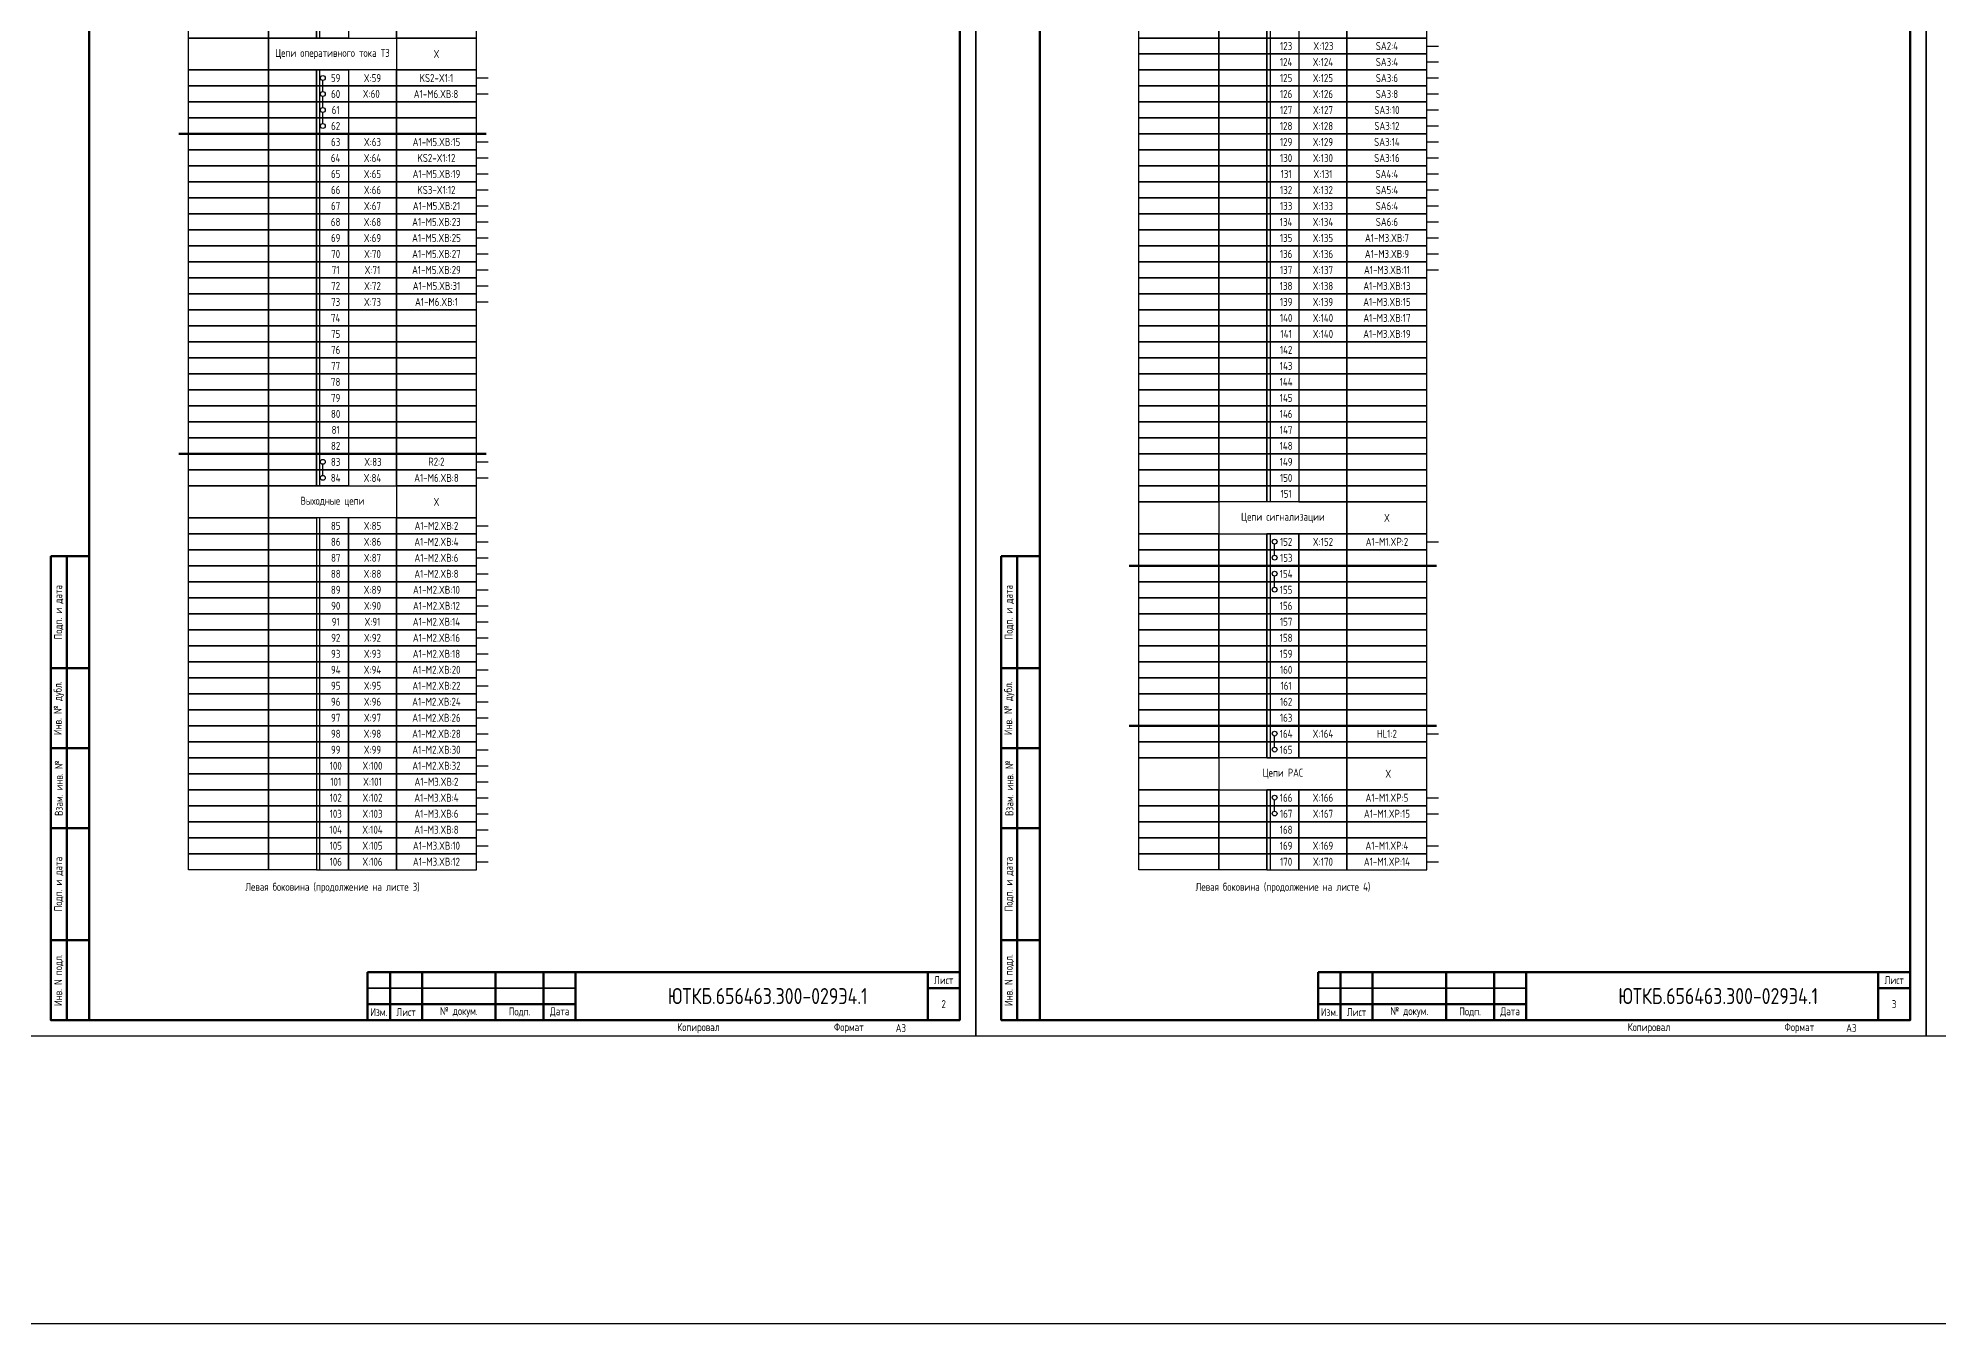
# Model space of a CAD drawing. Header units: millimetres. Extents: x -1117 to 3702, y -90 to 586.
# Drawn here: x 2401 to 2995, y -90 to 312 of the extents above; entities that cross this region are included whole.
import ezdxf

# ---------------------------------------------------------------- set-up
doc = ezdxf.new("R2010")
doc.units = ezdxf.units.MM
doc.styles.add('Gost_type_A', font='GOST_A.TTF')

# ---------------------------------------------------------------- blocks, each defined once
blk = doc.blocks.new('Штамп левый нижний')
at = {"lineweight": 50}
for points in [[(-12, 145), (-7, 145), (-7, 110), (-12, 110)], [(-7, 145), (0, 145), (0, 110), (-7, 110)], [(-12, 110), (-7, 110), (-7, 85), (-12, 85)], [(-7, 110), (0, 110), (0, 85), (-7, 85)], [(-12, 85), (-7, 85), (-7, 60), (-12, 60)], [(-7, 85), (0, 85), (0, 60), (-7, 60)], [(-12, 60), (-7, 60), (-7, 25), (-12, 25)], [(-7, 60), (0, 60), (0, 25), (-7, 25)], [(-12, 25), (-7, 25), (-7, 0), (-12, 0)], [(-7, 25), (0, 25), (0, 0), (-7, 0)]]:
    blk.add_lwpolyline(points, close=True, dxfattribs=at)
at = {"char_height": 2.5, "attachment_point": 5, "rotation": 90, "style": 'Gost_type_A'}
for s, insert, width in [('Подп. и дата', (-9.5, 127.5), 35), ('Инв. № дубл.', (-9.5, 97.5), 25), ('Взам. инв. №', (-9.5, 72.5), 25), ('Подп. и дата', (-9.5, 42.5), 35), ('Инв. N подл.', (-9.5, 12.5), 25)]:
    blk.add_mtext(s, dxfattribs=dict(at, insert=insert, width=width))
blk = doc.blocks.new('Штамп малый нижний')
at = {"lineweight": 50}
for points in [[(-185, 15), (-178, 15), (-178, 5), (-185, 5)], [(-178, 15), (-168, 15), (-168, 5), (-178, 5)], [(-168, 15), (-145, 15), (-145, 5), (-168, 5)], [(-145, 15), (-130, 15), (-130, 5), (-145, 5)], [(-130, 15), (-120, 15), (-120, 5), (-130, 5)], [(-120, 15), (-10, 15), (-10, 0), (-120, 0)], [(-10, 15), (0, 15), (0, 10), (-10, 10)], [(-10, 10), (0, 10), (0, 0), (-10, 0)], [(-185, 5), (-178, 5), (-178, 0), (-185, 0)], [(-178, 5), (-168, 5), (-168, 0), (-178, 0)], [(-168, 5), (-145, 5), (-145, 0), (-168, 0)], [(-145, 5), (-130, 5), (-130, 0), (-145, 0)], [(-130, 5), (-120, 5), (-120, 0), (-130, 0)]]:
    blk.add_lwpolyline(points, close=True, dxfattribs=at)
for points in [[(-185, 15), (-178, 15), (-178, 10), (-185, 10)], [(-178, 15), (-168, 15), (-168, 10), (-178, 10)], [(-168, 15), (-145, 15), (-145, 10), (-168, 10)], [(-145, 15), (-130, 15), (-130, 10), (-145, 10)], [(-130, 15), (-120, 15), (-120, 10), (-130, 10)], [(-185, 10), (-178, 10), (-178, 5), (-185, 5)], [(-178, 10), (-168, 10), (-168, 5), (-178, 5)], [(-168, 10), (-145, 10), (-145, 5), (-168, 5)], [(-145, 10), (-130, 10), (-130, 5), (-145, 5)], [(-130, 10), (-120, 10), (-120, 5), (-130, 5)]]:
    blk.add_lwpolyline(points, close=True)
at = {"char_height": 2.5, "style": 'Gost_type_A'}
for s, insert, width, attachment_point in [('Лист', (-5, 12.5), 10, 5), ('Изм.', (-181.5, 2.5), 7, 5), ('Лист', (-173, 2.5), 10, 5), ('№ докум.', (-156.5, 2.5), 23, 5), ('Подп.', (-137.5, 2.5), 15, 5), ('Дата', (-125, 2.5), 10, 5), ('Копировал', (-75, -2.53), 13.1202, 6), ('Формат', (-30, -2.53), 13.1202, 6)]:
    blk.add_mtext(s, dxfattribs=dict(at, insert=insert, width=width, attachment_point=attachment_point))

msp = doc.modelspace()

# ---------------------------------------------------------------- linework, layer by layer
for p, q in [((2786, 392), (2786, 167)), ((2835, 309.5), (2838.62, 309.5)), ((2835, 304.5), (2838.62, 304.5)), ((2835, 304.5), (2838.62, 304.5)), ((2538, 299.5), (2541.62, 299.5)), ((2835, 299.5), (2838.62, 299.5)), ((2538, 294.5), (2541.62, 294.5)), ((2835, 294.5), (2838.62, 294.5)), ((2835, 289.5), (2838.62, 289.5)), ((2489, 282), (2489, 172)), ((2538, 279.5), (2541.62, 279.5)), ((2835, 284.5), (2838.62, 284.5)), ((2835, 279.5), (2838.62, 279.5)), ((2538, 274.5), (2541.62, 274.5)), ((2835, 274.5), (2838.62, 274.5)), ((2538, 269.5), (2541.62, 269.5)), ((2835, 269.5), (2838.62, 269.5)), ((2538, 264.5), (2541.62, 264.5)), ((2835, 264.5), (2838.62, 264.5)), ((2538, 259.5), (2541.62, 259.5)), ((2835, 259.5), (2838.62, 259.5)), ((2538, 254.5), (2541.62, 254.5)), ((2538, 249.5), (2541.62, 249.5)), ((2835, 254.5), (2838.62, 254.5)), ((2835, 249.5), (2838.62, 249.5)), ((2538, 244.5), (2541.62, 244.5)), ((2835, 244.5), (2838.62, 244.5)), ((2538, 239.5), (2541.62, 239.5)), ((2835, 239.5), (2838.62, 239.5)), ((2538, 234.5), (2541.62, 234.5)), ((2538, 229.5), (2541.62, 229.5)), ((2538, 179.5), (2541.62, 179.5)), ((2538, 174.5), (2541.62, 174.5)), ((2489, 162), (2489, 52)), ((2538, 159.5), (2541.62, 159.5)), ((2538, 154.5), (2541.62, 154.5)), ((2786, 157), (2786, 140.1)), ((2835, 154.5), (2838.62, 154.5)), ((2538, 149.5), (2541.62, 149.5)), ((2538, 144.5), (2541.62, 144.5)), ((2538, 139.5), (2541.62, 139.5)), ((2538, 134.5), (2541.62, 134.5)), ((2538, 129.5), (2541.62, 129.5)), ((2538, 124.5), (2541.62, 124.5)), ((2538, 119.5), (2541.62, 119.5)), ((2538, 114.5), (2541.62, 114.5)), ((2538, 109.5), (2541.62, 109.5)), ((2538, 104.5), (2541.62, 104.5)), ((2538, 99.5), (2541.62, 99.5)), ((2538, 94.5), (2541.62, 94.5)), ((2538, 89.5), (2541.62, 89.5)), ((2835, 94.5), (2838.62, 94.5)), ((2538, 84.5), (2541.62, 84.5)), ((2538, 79.5), (2541.62, 79.5)), ((2538, 74.5), (2541.62, 74.5)), ((2835, 74.5), (2838.62, 74.5)), ((2538, 69.5), (2541.62, 69.5)), ((2835, 69.5), (2838.62, 69.5)), ((2538, 64.5), (2541.62, 64.5)), ((2538, 59.5), (2541.62, 59.5)), ((2835, 59.5), (2838.62, 59.5)), ((2538, 54.5), (2541.62, 54.5)), ((2835, 54.5), (2838.62, 54.5))]:
    msp.add_line(p, q)
at = {"color": 7, "lineweight": -2}
for p, q in [((2490, 295.25), (2490, 298.75)), ((2490, 290.25), (2490, 293.75)), ((2490, 285.25), (2490, 288.75)), ((2490, 175.25), (2490, 178.75))]:
    msp.add_line(p, q, dxfattribs=at)
at = {"lineweight": 50}
for p, q in [((2445, 282), (2541, 282)), ((2445, 182), (2541, 182)), ((2742, 147), (2838, 147)), ((2742, 97), (2838, 97))]:
    msp.add_line(p, q, dxfattribs=at)
at = {"lineweight": -2}
for p, q in [((2787.4, 150.25), (2787.4, 153.75)), ((2787.4, 140.25), (2787.4, 143.75)), ((2787.4, 90.25), (2787.4, 93.75)), ((2787.4, 70.25), (2787.4, 73.75))]:
    msp.add_line(p, q, dxfattribs=at)
for points in [[(-1117.42, 586), (3701.92, 586), (3701.92, -90), (-1117.42, -90)], [(2694, 420), (2694, 0), (2397, 0), (2397, 420)], [(2991, 420), (2991, 0), (2694, 0), (2694, 420)], [(3288, 420), (3288, 0), (2991, 0), (2991, 420)], [(2448, 317), (2473, 317), (2473, 312), (2448, 312)], [(2473, 317), (2488, 317), (2488, 312), (2473, 312)], [(2488, 317), (2498, 317), (2498, 312), (2488, 312)], [(2513, 317), (2498, 317), (2498, 312), (2513, 312)], [(2538, 317), (2513, 317), (2513, 312), (2538, 312)], [(2745, 317), (2770, 317), (2770, 312), (2745, 312)], [(2770, 317), (2785, 317), (2785, 312), (2770, 312)], [(2785, 317), (2795, 317), (2795, 312), (2785, 312)], [(2810, 317), (2795, 317), (2795, 312), (2810, 312)], [(2835, 317), (2810, 317), (2810, 312), (2835, 312)], [(2448, 312), (2473, 312), (2473, 302), (2448, 302)], [(2473, 312), (2513, 312), (2513, 302), (2473, 302)], [(2538, 312), (2513, 312), (2513, 302), (2538, 302)], [(2745, 312), (2770, 312), (2770, 307), (2745, 307)], [(2770, 312), (2785, 312), (2785, 307), (2770, 307)], [(2785, 312), (2795, 312), (2795, 307), (2785, 307)], [(2810, 312), (2795, 312), (2795, 307), (2810, 307)], [(2835, 312), (2810, 312), (2810, 307), (2835, 307)], [(2745, 307), (2770, 307), (2770, 302), (2745, 302)], [(2770, 307), (2785, 307), (2785, 302), (2770, 302)], [(2785, 307), (2795, 307), (2795, 302), (2785, 302)], [(2810, 307), (2795, 307), (2795, 302), (2810, 302)], [(2835, 307), (2810, 307), (2810, 302), (2835, 302)], [(2448, 302), (2473, 302), (2473, 297), (2448, 297)], [(2473, 302), (2488, 302), (2488, 297), (2473, 297)], [(2488, 302), (2498, 302), (2498, 297), (2488, 297)], [(2513, 302), (2498, 302), (2498, 297), (2513, 297)], [(2538, 302), (2513, 302), (2513, 297), (2538, 297)], [(2745, 302), (2770, 302), (2770, 297), (2745, 297)], [(2770, 302), (2785, 302), (2785, 297), (2770, 297)], [(2785, 302), (2795, 302), (2795, 297), (2785, 297)], [(2810, 302), (2795, 302), (2795, 297), (2810, 297)], [(2835, 302), (2810, 302), (2810, 297), (2835, 297)], [(2448, 297), (2473, 297), (2473, 292), (2448, 292)], [(2448, 292), (2473, 292), (2473, 287), (2448, 287)], [(2473, 297), (2488, 297), (2488, 292), (2473, 292)], [(2473, 292), (2488, 292), (2488, 287), (2473, 287)], [(2488, 297), (2498, 297), (2498, 292), (2488, 292)], [(2488, 292), (2498, 292), (2498, 287), (2488, 287)], [(2513, 297), (2498, 297), (2498, 292), (2513, 292)], [(2513, 292), (2498, 292), (2498, 287), (2513, 287)], [(2538, 297), (2513, 297), (2513, 292), (2538, 292)], [(2538, 292), (2513, 292), (2513, 287), (2538, 287)], [(2745, 297), (2770, 297), (2770, 292), (2745, 292)], [(2745, 292), (2770, 292), (2770, 287), (2745, 287)], [(2770, 297), (2785, 297), (2785, 292), (2770, 292)], [(2770, 292), (2785, 292), (2785, 287), (2770, 287)], [(2785, 297), (2795, 297), (2795, 292), (2785, 292)], [(2785, 292), (2795, 292), (2795, 287), (2785, 287)], [(2810, 297), (2795, 297), (2795, 292), (2810, 292)], [(2810, 292), (2795, 292), (2795, 287), (2810, 287)], [(2835, 297), (2810, 297), (2810, 292), (2835, 292)], [(2835, 292), (2810, 292), (2810, 287), (2835, 287)], [(2448, 287), (2473, 287), (2473, 282), (2448, 282)], [(2473, 287), (2488, 287), (2488, 282), (2473, 282)], [(2488, 287), (2498, 287), (2498, 282), (2488, 282)], [(2513, 287), (2498, 287), (2498, 282), (2513, 282)], [(2538, 287), (2513, 287), (2513, 282), (2538, 282)], [(2745, 287), (2770, 287), (2770, 282), (2745, 282)], [(2770, 287), (2785, 287), (2785, 282), (2770, 282)], [(2785, 287), (2795, 287), (2795, 282), (2785, 282)], [(2810, 287), (2795, 287), (2795, 282), (2810, 282)], [(2835, 287), (2810, 287), (2810, 282), (2835, 282)], [(2448, 282), (2473, 282), (2473, 277), (2448, 277)], [(2448, 282), (2473, 282), (2473, 277), (2448, 277)], [(2473, 282), (2488, 282), (2488, 277), (2473, 277)], [(2498, 282), (2488, 282), (2488, 277), (2498, 277)], [(2488, 282), (2498, 282), (2498, 277), (2488, 277)], [(2513, 282), (2498, 282), (2498, 277), (2513, 277)], [(2513, 282), (2498, 282), (2498, 277), (2513, 277)], [(2538, 282), (2513, 282), (2513, 277), (2538, 277)], [(2538, 282), (2513, 282), (2513, 277), (2538, 277)], [(2745, 282), (2770, 282), (2770, 277), (2745, 277)], [(2770, 282), (2785, 282), (2785, 277), (2770, 277)], [(2785, 282), (2795, 282), (2795, 277), (2785, 277)], [(2810, 282), (2795, 282), (2795, 277), (2810, 277)], [(2835, 282), (2810, 282), (2810, 277), (2835, 277)], [(2448, 277), (2473, 277), (2473, 272), (2448, 272)], [(2473, 277), (2488, 277), (2488, 272), (2473, 272)], [(2488, 277), (2498, 277), (2498, 272), (2488, 272)], [(2513, 277), (2498, 277), (2498, 272), (2513, 272)], [(2538, 277), (2513, 277), (2513, 272), (2538, 272)], [(2745, 277), (2770, 277), (2770, 272), (2745, 272)], [(2770, 277), (2785, 277), (2785, 272), (2770, 272)], [(2785, 277), (2795, 277), (2795, 272), (2785, 272)], [(2810, 277), (2795, 277), (2795, 272), (2810, 272)], [(2835, 277), (2810, 277), (2810, 272), (2835, 272)], [(2448, 272), (2473, 272), (2473, 267), (2448, 267)], [(2473, 272), (2488, 272), (2488, 267), (2473, 267)], [(2488, 272), (2498, 272), (2498, 267), (2488, 267)], [(2513, 272), (2498, 272), (2498, 267), (2513, 267)], [(2538, 272), (2513, 272), (2513, 267), (2538, 267)], [(2745, 272), (2770, 272), (2770, 267), (2745, 267)], [(2770, 272), (2785, 272), (2785, 267), (2770, 267)], [(2785, 272), (2795, 272), (2795, 267), (2785, 267)], [(2810, 272), (2795, 272), (2795, 267), (2810, 267)], [(2835, 272), (2810, 272), (2810, 267), (2835, 267)], [(2448, 267), (2473, 267), (2473, 262), (2448, 262)], [(2448, 262), (2473, 262), (2473, 257), (2448, 257)], [(2473, 267), (2488, 267), (2488, 262), (2473, 262)], [(2473, 262), (2488, 262), (2488, 257), (2473, 257)], [(2488, 267), (2498, 267), (2498, 262), (2488, 262)], [(2488, 262), (2498, 262), (2498, 257), (2488, 257)], [(2513, 267), (2498, 267), (2498, 262), (2513, 262)], [(2513, 262), (2498, 262), (2498, 257), (2513, 257)], [(2538, 267), (2513, 267), (2513, 262), (2538, 262)], [(2538, 262), (2513, 262), (2513, 257), (2538, 257)], [(2745, 267), (2770, 267), (2770, 262), (2745, 262)], [(2745, 262), (2770, 262), (2770, 257), (2745, 257)], [(2770, 267), (2785, 267), (2785, 262), (2770, 262)], [(2770, 262), (2785, 262), (2785, 257), (2770, 257)], [(2785, 267), (2795, 267), (2795, 262), (2785, 262)], [(2785, 262), (2795, 262), (2795, 257), (2785, 257)], [(2810, 267), (2795, 267), (2795, 262), (2810, 262)], [(2810, 262), (2795, 262), (2795, 257), (2810, 257)], [(2835, 267), (2810, 267), (2810, 262), (2835, 262)], [(2835, 262), (2810, 262), (2810, 257), (2835, 257)], [(2448, 257), (2473, 257), (2473, 252), (2448, 252)], [(2473, 257), (2488, 257), (2488, 252), (2473, 252)], [(2488, 257), (2498, 257), (2498, 252), (2488, 252)], [(2513, 257), (2498, 257), (2498, 252), (2513, 252)], [(2538, 257), (2513, 257), (2513, 252), (2538, 252)], [(2745, 257), (2770, 257), (2770, 252), (2745, 252)], [(2770, 257), (2785, 257), (2785, 252), (2770, 252)], [(2785, 257), (2795, 257), (2795, 252), (2785, 252)], [(2810, 257), (2795, 257), (2795, 252), (2810, 252)], [(2835, 257), (2810, 257), (2810, 252), (2835, 252)], [(2448, 252), (2473, 252), (2473, 247), (2448, 247)], [(2448, 252), (2473, 252), (2473, 247), (2448, 247)], [(2473, 252), (2488, 252), (2488, 247), (2473, 247)], [(2498, 252), (2488, 252), (2488, 247), (2498, 247)], [(2488, 252), (2498, 252), (2498, 247), (2488, 247)], [(2513, 252), (2498, 252), (2498, 247), (2513, 247)], [(2513, 252), (2498, 252), (2498, 247), (2513, 247)], [(2538, 252), (2513, 252), (2513, 247), (2538, 247)], [(2538, 252), (2513, 252), (2513, 247), (2538, 247)], [(2745, 252), (2770, 252), (2770, 247), (2745, 247)], [(2770, 252), (2785, 252), (2785, 247), (2770, 247)], [(2785, 252), (2795, 252), (2795, 247), (2785, 247)], [(2810, 252), (2795, 252), (2795, 247), (2810, 247)], [(2835, 252), (2810, 252), (2810, 247), (2835, 247)], [(2448, 247), (2473, 247), (2473, 242), (2448, 242)], [(2473, 247), (2488, 247), (2488, 242), (2473, 242)], [(2488, 247), (2498, 247), (2498, 242), (2488, 242)], [(2513, 247), (2498, 247), (2498, 242), (2513, 242)], [(2538, 247), (2513, 247), (2513, 242), (2538, 242)], [(2745, 247), (2770, 247), (2770, 242), (2745, 242)], [(2770, 247), (2785, 247), (2785, 242), (2770, 242)], [(2785, 247), (2795, 247), (2795, 242), (2785, 242)], [(2810, 247), (2795, 247), (2795, 242), (2810, 242)], [(2835, 247), (2810, 247), (2810, 242), (2835, 242)], [(2448, 242), (2473, 242), (2473, 237), (2448, 237)], [(2473, 242), (2488, 242), (2488, 237), (2473, 237)], [(2488, 242), (2498, 242), (2498, 237), (2488, 237)], [(2513, 242), (2498, 242), (2498, 237), (2513, 237)], [(2538, 242), (2513, 242), (2513, 237), (2538, 237)], [(2745, 242), (2770, 242), (2770, 237), (2745, 237)], [(2770, 242), (2785, 242), (2785, 237), (2770, 237)], [(2785, 242), (2795, 242), (2795, 237), (2785, 237)], [(2810, 242), (2795, 242), (2795, 237), (2810, 237)], [(2835, 242), (2810, 242), (2810, 237), (2835, 237)], [(2448, 237), (2473, 237), (2473, 232), (2448, 232)], [(2448, 232), (2473, 232), (2473, 227), (2448, 227)], [(2473, 237), (2488, 237), (2488, 232), (2473, 232)], [(2473, 232), (2488, 232), (2488, 227), (2473, 227)], [(2488, 237), (2498, 237), (2498, 232), (2488, 232)], [(2488, 232), (2498, 232), (2498, 227), (2488, 227)], [(2513, 237), (2498, 237), (2498, 232), (2513, 232)], [(2513, 232), (2498, 232), (2498, 227), (2513, 227)], [(2538, 237), (2513, 237), (2513, 232), (2538, 232)], [(2538, 232), (2513, 232), (2513, 227), (2538, 227)], [(2745, 237), (2770, 237), (2770, 232), (2745, 232)], [(2745, 232), (2770, 232), (2770, 227), (2745, 227)], [(2770, 237), (2785, 237), (2785, 232), (2770, 232)], [(2770, 232), (2785, 232), (2785, 227), (2770, 227)], [(2785, 237), (2795, 237), (2795, 232), (2785, 232)], [(2785, 232), (2795, 232), (2795, 227), (2785, 227)], [(2810, 237), (2795, 237), (2795, 232), (2810, 232)], [(2810, 232), (2795, 232), (2795, 227), (2810, 227)], [(2835, 237), (2810, 237), (2810, 232), (2835, 232)], [(2835, 232), (2810, 232), (2810, 227), (2835, 227)], [(2448, 227), (2473, 227), (2473, 222), (2448, 222)], [(2473, 227), (2488, 227), (2488, 222), (2473, 222)], [(2488, 227), (2498, 227), (2498, 222), (2488, 222)], [(2513, 227), (2498, 227), (2498, 222), (2513, 222)], [(2538, 227), (2513, 227), (2513, 222), (2538, 222)], [(2745, 227), (2770, 227), (2770, 222), (2745, 222)], [(2770, 227), (2785, 227), (2785, 222), (2770, 222)], [(2785, 227), (2795, 227), (2795, 222), (2785, 222)], [(2810, 227), (2795, 227), (2795, 222), (2810, 222)], [(2835, 227), (2810, 227), (2810, 222), (2835, 222)], [(2448, 222), (2473, 222), (2473, 217), (2448, 217)], [(2473, 222), (2488, 222), (2488, 217), (2473, 217)], [(2488, 222), (2498, 222), (2498, 217), (2488, 217)], [(2513, 222), (2498, 222), (2498, 217), (2513, 217)], [(2538, 222), (2513, 222), (2513, 217), (2538, 217)], [(2745, 222), (2770, 222), (2770, 217), (2745, 217)], [(2770, 222), (2785, 222), (2785, 217), (2770, 217)], [(2785, 222), (2795, 222), (2795, 217), (2785, 217)], [(2810, 222), (2795, 222), (2795, 217), (2810, 217)], [(2835, 222), (2810, 222), (2810, 217), (2835, 217)], [(2448, 217), (2473, 217), (2473, 212), (2448, 212)], [(2473, 217), (2488, 217), (2488, 212), (2473, 212)], [(2488, 217), (2498, 217), (2498, 212), (2488, 212)], [(2513, 217), (2498, 217), (2498, 212), (2513, 212)], [(2538, 217), (2513, 217), (2513, 212), (2538, 212)], [(2745, 217), (2770, 217), (2770, 212), (2745, 212)], [(2770, 217), (2785, 217), (2785, 212), (2770, 212)], [(2785, 217), (2795, 217), (2795, 212), (2785, 212)], [(2810, 217), (2795, 217), (2795, 212), (2810, 212)], [(2835, 217), (2810, 217), (2810, 212), (2835, 212)], [(2448, 212), (2473, 212), (2473, 207), (2448, 207)], [(2473, 212), (2488, 212), (2488, 207), (2473, 207)], [(2488, 212), (2498, 212), (2498, 207), (2488, 207)], [(2513, 212), (2498, 212), (2498, 207), (2513, 207)], [(2538, 212), (2513, 212), (2513, 207), (2538, 207)], [(2745, 212), (2770, 212), (2770, 207), (2745, 207)], [(2770, 212), (2785, 212), (2785, 207), (2770, 207)], [(2785, 212), (2795, 212), (2795, 207), (2785, 207)], [(2810, 212), (2795, 212), (2795, 207), (2810, 207)], [(2835, 212), (2810, 212), (2810, 207), (2835, 207)], [(2448, 207), (2473, 207), (2473, 202), (2448, 202)], [(2448, 202), (2473, 202), (2473, 197), (2448, 197)], [(2473, 207), (2488, 207), (2488, 202), (2473, 202)], [(2473, 202), (2488, 202), (2488, 197), (2473, 197)], [(2488, 207), (2498, 207), (2498, 202), (2488, 202)], [(2488, 202), (2498, 202), (2498, 197), (2488, 197)], [(2513, 207), (2498, 207), (2498, 202), (2513, 202)], [(2513, 202), (2498, 202), (2498, 197), (2513, 197)], [(2538, 207), (2513, 207), (2513, 202), (2538, 202)], [(2538, 202), (2513, 202), (2513, 197), (2538, 197)], [(2745, 207), (2770, 207), (2770, 202), (2745, 202)], [(2745, 202), (2770, 202), (2770, 197), (2745, 197)], [(2770, 207), (2785, 207), (2785, 202), (2770, 202)], [(2770, 202), (2785, 202), (2785, 197), (2770, 197)], [(2785, 207), (2795, 207), (2795, 202), (2785, 202)], [(2785, 202), (2795, 202), (2795, 197), (2785, 197)], [(2810, 207), (2795, 207), (2795, 202), (2810, 202)], [(2810, 202), (2795, 202), (2795, 197), (2810, 197)], [(2835, 207), (2810, 207), (2810, 202), (2835, 202)], [(2835, 202), (2810, 202), (2810, 197), (2835, 197)], [(2448, 197), (2473, 197), (2473, 192), (2448, 192)], [(2473, 197), (2488, 197), (2488, 192), (2473, 192)], [(2488, 197), (2498, 197), (2498, 192), (2488, 192)], [(2513, 197), (2498, 197), (2498, 192), (2513, 192)], [(2538, 197), (2513, 197), (2513, 192), (2538, 192)], [(2745, 197), (2770, 197), (2770, 192), (2745, 192)], [(2770, 197), (2785, 197), (2785, 192), (2770, 192)], [(2785, 197), (2795, 197), (2795, 192), (2785, 192)], [(2810, 197), (2795, 197), (2795, 192), (2810, 192)], [(2835, 197), (2810, 197), (2810, 192), (2835, 192)], [(2448, 192), (2473, 192), (2473, 187), (2448, 187)], [(2473, 192), (2488, 192), (2488, 187), (2473, 187)], [(2488, 192), (2498, 192), (2498, 187), (2488, 187)], [(2513, 192), (2498, 192), (2498, 187), (2513, 187)], [(2538, 192), (2513, 192), (2513, 187), (2538, 187)], [(2745, 192), (2770, 192), (2770, 187), (2745, 187)], [(2770, 192), (2785, 192), (2785, 187), (2770, 187)], [(2785, 192), (2795, 192), (2795, 187), (2785, 187)], [(2810, 192), (2795, 192), (2795, 187), (2810, 187)], [(2835, 192), (2810, 192), (2810, 187), (2835, 187)], [(2448, 187), (2473, 187), (2473, 182), (2448, 182)], [(2473, 187), (2488, 187), (2488, 182), (2473, 182)], [(2488, 187), (2498, 187), (2498, 182), (2488, 182)], [(2513, 187), (2498, 187), (2498, 182), (2513, 182)], [(2538, 187), (2513, 187), (2513, 182), (2538, 182)], [(2745, 187), (2770, 187), (2770, 182), (2745, 182)], [(2770, 187), (2785, 187), (2785, 182), (2770, 182)], [(2785, 187), (2795, 187), (2795, 182), (2785, 182)], [(2810, 187), (2795, 187), (2795, 182), (2810, 182)], [(2835, 187), (2810, 187), (2810, 182), (2835, 182)], [(2448, 182), (2473, 182), (2473, 177), (2448, 177)], [(2473, 182), (2488, 182), (2488, 177), (2473, 177)], [(2488, 182), (2498, 182), (2498, 177), (2488, 177)], [(2513, 182), (2498, 182), (2498, 177), (2513, 177)], [(2538, 182), (2513, 182), (2513, 177), (2538, 177)], [(2745, 182), (2770, 182), (2770, 177), (2745, 177)], [(2770, 182), (2785, 182), (2785, 177), (2770, 177)], [(2785, 182), (2795, 182), (2795, 177), (2785, 177)], [(2810, 182), (2795, 182), (2795, 177), (2810, 177)], [(2835, 182), (2810, 182), (2810, 177), (2835, 177)], [(2448, 177), (2473, 177), (2473, 172), (2448, 172)], [(2473, 177), (2488, 177), (2488, 172), (2473, 172)], [(2488, 177), (2498, 177), (2498, 172), (2488, 172)], [(2513, 177), (2498, 177), (2498, 172), (2513, 172)], [(2538, 177), (2513, 177), (2513, 172), (2538, 172)], [(2745, 177), (2770, 177), (2770, 172), (2745, 172)], [(2770, 177), (2785, 177), (2785, 172), (2770, 172)], [(2785, 177), (2795, 177), (2795, 172), (2785, 172)], [(2810, 177), (2795, 177), (2795, 172), (2810, 172)], [(2835, 177), (2810, 177), (2810, 172), (2835, 172)], [(2448, 172), (2473, 172), (2473, 162), (2448, 162)], [(2473, 172), (2513, 172), (2513, 162), (2473, 162)], [(2538, 172), (2513, 172), (2513, 162), (2538, 162)], [(2745, 172), (2770, 172), (2770, 167), (2745, 167)], [(2745, 167), (2770, 167), (2770, 157), (2745, 157)], [(2770, 172), (2785, 172), (2785, 167), (2770, 167)], [(2810, 167), (2770, 167), (2770, 157), (2810, 157)], [(2785, 172), (2795, 172), (2795, 167), (2785, 167)], [(2810, 172), (2795, 172), (2795, 167), (2810, 167)], [(2835, 172), (2810, 172), (2810, 167), (2835, 167)], [(2835, 167), (2810, 167), (2810, 157), (2835, 157)], [(2473, 162), (2488, 162), (2488, 157), (2473, 157)], [(2498, 162), (2488, 162), (2488, 157), (2498, 157)], [(2513, 162), (2498, 162), (2498, 157), (2513, 157)], [(2538, 162), (2513, 162), (2513, 157), (2538, 157)], [(2473, 157), (2488, 157), (2488, 152), (2473, 152)], [(2498, 157), (2488, 157), (2488, 152), (2498, 152)], [(2513, 157), (2498, 157), (2498, 152), (2513, 152)], [(2538, 157), (2513, 157), (2513, 152), (2538, 152)], [(2745, 157), (2770, 157), (2770, 152), (2745, 152)], [(2770, 157), (2785, 157), (2785, 152), (2770, 152)], [(2795, 157), (2785, 157), (2785, 152), (2795, 152)], [(2785, 157), (2786, 157), (2786, 87.01), (2785, 87.01)], [(2810, 157), (2795, 157), (2795, 152), (2810, 152)], [(2835, 157), (2810, 157), (2810, 152), (2835, 152)], [(2473, 152), (2488, 152), (2488, 147), (2473, 147)], [(2498, 152), (2488, 152), (2488, 147), (2498, 147)], [(2513, 152), (2498, 152), (2498, 147), (2513, 147)], [(2538, 152), (2513, 152), (2513, 147), (2538, 147)], [(2745, 152), (2770, 152), (2770, 147), (2745, 147)], [(2745, 152), (2770, 152), (2770, 147), (2745, 147)], [(2770, 152), (2785, 152), (2785, 147), (2770, 147)], [(2770, 152), (2785, 152), (2785, 147), (2770, 147)], [(2795, 152), (2785, 152), (2785, 147), (2795, 147)], [(2795, 152), (2785, 152), (2785, 147), (2795, 147)], [(2810, 152), (2795, 152), (2795, 147), (2810, 147)], [(2810, 152), (2795, 152), (2795, 147), (2810, 147)], [(2835, 152), (2810, 152), (2810, 147), (2835, 147)], [(2835, 152), (2810, 152), (2810, 147), (2835, 147)], [(2473, 147), (2488, 147), (2488, 142), (2473, 142)], [(2498, 147), (2488, 147), (2488, 142), (2498, 142)], [(2513, 147), (2498, 147), (2498, 142), (2513, 142)], [(2538, 147), (2513, 147), (2513, 142), (2538, 142)], [(2745, 147), (2770, 147), (2770, 142), (2745, 142)], [(2745, 147), (2770, 147), (2770, 142), (2745, 142)], [(2770, 147), (2785, 147), (2785, 142), (2770, 142)], [(2770, 147), (2785, 147), (2785, 142), (2770, 142)], [(2795, 147), (2785, 147), (2785, 142), (2795, 142)], [(2795, 147), (2785, 147), (2785, 142), (2795, 142)], [(2810, 147), (2795, 147), (2795, 142), (2810, 142)], [(2810, 147), (2795, 147), (2795, 142), (2810, 142)], [(2835, 147), (2810, 147), (2810, 142), (2835, 142)], [(2835, 147), (2810, 147), (2810, 142), (2835, 142)], [(2473, 142), (2488, 142), (2488, 137), (2473, 137)], [(2473, 137), (2488, 137), (2488, 132), (2473, 132)], [(2498, 142), (2488, 142), (2488, 137), (2498, 137)], [(2498, 137), (2488, 137), (2488, 132), (2498, 132)], [(2513, 142), (2498, 142), (2498, 137), (2513, 137)], [(2513, 137), (2498, 137), (2498, 132), (2513, 132)], [(2538, 142), (2513, 142), (2513, 137), (2538, 137)], [(2538, 137), (2513, 137), (2513, 132), (2538, 132)], [(2745, 142), (2770, 142), (2770, 137), (2745, 137)], [(2745, 142), (2770, 142), (2770, 137), (2745, 137)], [(2745, 137), (2770, 137), (2770, 132), (2745, 132)], [(2770, 142), (2785, 142), (2785, 137), (2770, 137)], [(2770, 142), (2785, 142), (2785, 137), (2770, 137)], [(2770, 137), (2785, 137), (2785, 132), (2770, 132)], [(2795, 142), (2785, 142), (2785, 137), (2795, 137)], [(2795, 142), (2785, 142), (2785, 137), (2795, 137)], [(2795, 137), (2785, 137), (2785, 132), (2795, 132)], [(2810, 142), (2795, 142), (2795, 137), (2810, 137)], [(2810, 142), (2795, 142), (2795, 137), (2810, 137)], [(2810, 137), (2795, 137), (2795, 132), (2810, 132)], [(2835, 142), (2810, 142), (2810, 137), (2835, 137)], [(2835, 142), (2810, 142), (2810, 137), (2835, 137)], [(2835, 137), (2810, 137), (2810, 132), (2835, 132)], [(2473, 132), (2488, 132), (2488, 127), (2473, 127)], [(2498, 132), (2488, 132), (2488, 127), (2498, 127)], [(2513, 132), (2498, 132), (2498, 127), (2513, 127)], [(2538, 132), (2513, 132), (2513, 127), (2538, 127)], [(2745, 132), (2770, 132), (2770, 127), (2745, 127)], [(2770, 132), (2785, 132), (2785, 127), (2770, 127)], [(2795, 132), (2785, 132), (2785, 127), (2795, 127)], [(2810, 132), (2795, 132), (2795, 127), (2810, 127)], [(2835, 132), (2810, 132), (2810, 127), (2835, 127)], [(2473, 127), (2488, 127), (2488, 122), (2473, 122)], [(2498, 127), (2488, 127), (2488, 122), (2498, 122)], [(2513, 127), (2498, 127), (2498, 122), (2513, 122)], [(2538, 127), (2513, 127), (2513, 122), (2538, 122)], [(2745, 127), (2770, 127), (2770, 122), (2745, 122)], [(2770, 127), (2785, 127), (2785, 122), (2770, 122)], [(2795, 127), (2785, 127), (2785, 122), (2795, 122)], [(2810, 127), (2795, 127), (2795, 122), (2810, 122)], [(2835, 127), (2810, 127), (2810, 122), (2835, 122)], [(2473, 122), (2488, 122), (2488, 117), (2473, 117)], [(2498, 122), (2488, 122), (2488, 117), (2498, 117)], [(2513, 122), (2498, 122), (2498, 117), (2513, 117)], [(2538, 122), (2513, 122), (2513, 117), (2538, 117)], [(2745, 122), (2770, 122), (2770, 117), (2745, 117)], [(2770, 122), (2785, 122), (2785, 117), (2770, 117)], [(2795, 122), (2785, 122), (2785, 117), (2795, 117)], [(2810, 122), (2795, 122), (2795, 117), (2810, 117)], [(2835, 122), (2810, 122), (2810, 117), (2835, 117)], [(2473, 117), (2488, 117), (2488, 112), (2473, 112)], [(2498, 117), (2488, 117), (2488, 112), (2498, 112)], [(2513, 117), (2498, 117), (2498, 112), (2513, 112)], [(2538, 117), (2513, 117), (2513, 112), (2538, 112)], [(2745, 117), (2770, 117), (2770, 112), (2745, 112)], [(2770, 117), (2785, 117), (2785, 112), (2770, 112)], [(2795, 117), (2785, 117), (2785, 112), (2795, 112)], [(2810, 117), (2795, 117), (2795, 112), (2810, 112)], [(2835, 117), (2810, 117), (2810, 112), (2835, 112)], [(2473, 112), (2488, 112), (2488, 107), (2473, 107)], [(2473, 107), (2488, 107), (2488, 102), (2473, 102)], [(2498, 112), (2488, 112), (2488, 107), (2498, 107)], [(2498, 107), (2488, 107), (2488, 102), (2498, 102)], [(2513, 112), (2498, 112), (2498, 107), (2513, 107)], [(2513, 107), (2498, 107), (2498, 102), (2513, 102)], [(2538, 112), (2513, 112), (2513, 107), (2538, 107)], [(2538, 107), (2513, 107), (2513, 102), (2538, 102)], [(2745, 112), (2770, 112), (2770, 107), (2745, 107)], [(2745, 107), (2770, 107), (2770, 102), (2745, 102)], [(2745, 107), (2770, 107), (2770, 102), (2745, 102)], [(2770, 112), (2785, 112), (2785, 107), (2770, 107)], [(2770, 107), (2785, 107), (2785, 102), (2770, 102)], [(2770, 107), (2785, 107), (2785, 102), (2770, 102)], [(2795, 112), (2785, 112), (2785, 107), (2795, 107)], [(2795, 107), (2785, 107), (2785, 102), (2795, 102)], [(2795, 107), (2785, 107), (2785, 102), (2795, 102)], [(2810, 112), (2795, 112), (2795, 107), (2810, 107)], [(2810, 107), (2795, 107), (2795, 102), (2810, 102)], [(2810, 107), (2795, 107), (2795, 102), (2810, 102)], [(2835, 112), (2810, 112), (2810, 107), (2835, 107)], [(2835, 107), (2810, 107), (2810, 102), (2835, 102)], [(2835, 107), (2810, 107), (2810, 102), (2835, 102)], [(2473, 102), (2488, 102), (2488, 97), (2473, 97)], [(2498, 102), (2488, 102), (2488, 97), (2498, 97)], [(2513, 102), (2498, 102), (2498, 97), (2513, 97)], [(2538, 102), (2513, 102), (2513, 97), (2538, 97)], [(2745, 102), (2770, 102), (2770, 97), (2745, 97)], [(2745, 102), (2770, 102), (2770, 97), (2745, 97)], [(2770, 102), (2785, 102), (2785, 97), (2770, 97)], [(2770, 102), (2785, 102), (2785, 97), (2770, 97)], [(2795, 102), (2785, 102), (2785, 97), (2795, 97)], [(2795, 102), (2785, 102), (2785, 97), (2795, 97)], [(2810, 102), (2795, 102), (2795, 97), (2810, 97)], [(2810, 102), (2795, 102), (2795, 97), (2810, 97)], [(2835, 102), (2810, 102), (2810, 97), (2835, 97)], [(2835, 102), (2810, 102), (2810, 97), (2835, 97)], [(2473, 97), (2488, 97), (2488, 92), (2473, 92)], [(2498, 97), (2488, 97), (2488, 92), (2498, 92)], [(2513, 97), (2498, 97), (2498, 92), (2513, 92)], [(2538, 97), (2513, 97), (2513, 92), (2538, 92)], [(2745, 97), (2770, 97), (2770, 92), (2745, 92)], [(2745, 97), (2770, 97), (2770, 92), (2745, 92)], [(2770, 97), (2785, 97), (2785, 92), (2770, 92)], [(2770, 97), (2785, 97), (2785, 92), (2770, 92)], [(2795, 97), (2785, 97), (2785, 92), (2795, 92)], [(2795, 97), (2785, 97), (2785, 92), (2795, 92)], [(2810, 97), (2795, 97), (2795, 92), (2810, 92)], [(2810, 97), (2795, 97), (2795, 92), (2810, 92)], [(2835, 97), (2810, 97), (2810, 92), (2835, 92)], [(2835, 97), (2810, 97), (2810, 92), (2835, 92)], [(2473, 92), (2488, 92), (2488, 87), (2473, 87)], [(2498, 92), (2488, 92), (2488, 87), (2498, 87)], [(2513, 92), (2498, 92), (2498, 87), (2513, 87)], [(2538, 92), (2513, 92), (2513, 87), (2538, 87)], [(2745, 92), (2770, 92), (2770, 87), (2745, 87)], [(2770, 92), (2785, 92), (2785, 87), (2770, 87)], [(2795, 92), (2785, 92), (2785, 87), (2795, 87)], [(2810, 92), (2795, 92), (2795, 87), (2810, 87)], [(2835, 92), (2810, 92), (2810, 87), (2835, 87)], [(2473, 87), (2488, 87), (2488, 82), (2473, 82)], [(2498, 87), (2488, 87), (2488, 82), (2498, 82)], [(2513, 87), (2498, 87), (2498, 82), (2513, 82)], [(2538, 87), (2513, 87), (2513, 82), (2538, 82)], [(2745, 87), (2770, 87), (2770, 77), (2745, 77)], [(2810, 87), (2770, 87), (2770, 77), (2810, 77)], [(2835, 87), (2810, 87), (2810, 77), (2835, 77)], [(2473, 82), (2488, 82), (2488, 77), (2473, 77)], [(2498, 82), (2488, 82), (2488, 77), (2498, 77)], [(2513, 82), (2498, 82), (2498, 77), (2513, 77)], [(2538, 82), (2513, 82), (2513, 77), (2538, 77)], [(2448, 77), (2473, 77), (2473, 72), (2448, 72)], [(2448, 72), (2473, 72), (2473, 67), (2448, 67)], [(2473, 77), (2488, 77), (2488, 72), (2473, 72)], [(2473, 72), (2488, 72), (2488, 67), (2473, 67)], [(2498, 77), (2488, 77), (2488, 72), (2498, 72)], [(2498, 72), (2488, 72), (2488, 67), (2498, 67)], [(2513, 77), (2498, 77), (2498, 72), (2513, 72)], [(2513, 72), (2498, 72), (2498, 67), (2513, 67)], [(2538, 77), (2513, 77), (2513, 72), (2538, 72)], [(2538, 72), (2513, 72), (2513, 67), (2538, 67)], [(2745, 77), (2770, 77), (2770, 72), (2745, 72)], [(2745, 72), (2770, 72), (2770, 67), (2745, 67)], [(2770, 77), (2785, 77), (2785, 72), (2770, 72)], [(2770, 72), (2785, 72), (2785, 67), (2770, 67)], [(2795, 77), (2785, 77), (2785, 72), (2795, 72)], [(2795, 72), (2785, 72), (2785, 67), (2795, 67)], [(2810, 77), (2795, 77), (2795, 72), (2810, 72)], [(2810, 72), (2795, 72), (2795, 67), (2810, 67)], [(2835, 77), (2810, 77), (2810, 72), (2835, 72)], [(2835, 72), (2810, 72), (2810, 67), (2835, 67)], [(2448, 67), (2473, 67), (2473, 62), (2448, 62)], [(2473, 67), (2488, 67), (2488, 62), (2473, 62)], [(2498, 67), (2488, 67), (2488, 62), (2498, 62)], [(2513, 67), (2498, 67), (2498, 62), (2513, 62)], [(2538, 67), (2513, 67), (2513, 62), (2538, 62)], [(2745, 67), (2770, 67), (2770, 62), (2745, 62)], [(2770, 67), (2785, 67), (2785, 62), (2770, 62)], [(2795, 67), (2785, 67), (2785, 62), (2795, 62)], [(2810, 67), (2795, 67), (2795, 62), (2810, 62)], [(2835, 67), (2810, 67), (2810, 62), (2835, 62)], [(2448, 62), (2473, 62), (2473, 57), (2448, 57)], [(2473, 62), (2488, 62), (2488, 57), (2473, 57)], [(2498, 62), (2488, 62), (2488, 57), (2498, 57)], [(2513, 62), (2498, 62), (2498, 57), (2513, 57)], [(2538, 62), (2513, 62), (2513, 57), (2538, 57)], [(2745, 62), (2770, 62), (2770, 57), (2745, 57)], [(2770, 62), (2785, 62), (2785, 57), (2770, 57)], [(2795, 62), (2785, 62), (2785, 57), (2795, 57)], [(2810, 62), (2795, 62), (2795, 57), (2810, 57)], [(2835, 62), (2810, 62), (2810, 57), (2835, 57)], [(2448, 57), (2473, 57), (2473, 52), (2448, 52)], [(2473, 57), (2488, 57), (2488, 52), (2473, 52)], [(2498, 57), (2488, 57), (2488, 52), (2498, 52)], [(2513, 57), (2498, 57), (2498, 52), (2513, 52)], [(2538, 57), (2513, 57), (2513, 52), (2538, 52)], [(2745, 57), (2770, 57), (2770, 52), (2745, 52)], [(2770, 57), (2785, 57), (2785, 52), (2770, 52)], [(2795, 57), (2785, 57), (2785, 52), (2795, 52)], [(2810, 57), (2795, 57), (2795, 52), (2810, 52)], [(2835, 57), (2810, 57), (2810, 52), (2835, 52)]]:
    msp.add_lwpolyline(points, close=True)
at = {"lineweight": 50}
for points in [[(2689, 415), (2689, 5), (2417, 5), (2417, 415)], [(2986, 415), (2986, 5), (2714, 5), (2714, 415)]]:
    msp.add_lwpolyline(points, close=True, dxfattribs=at)
for points in [[(2489, 362), (2489, 312)], [(2488, 312), (2488, 322), (2489, 322), (2489, 312)], [(2488, 282), (2488, 302), (2489, 302), (2489, 282)], [(2785, 52), (2785, 77), (2786, 77), (2786, 52)]]:
    msp.add_lwpolyline(points)
at = {"color": 0}
for points in [[(2448, 162), (2473, 162), (2473, 157), (2448, 157)], [(2448, 157), (2473, 157), (2473, 152), (2448, 152)], [(2448, 152), (2473, 152), (2473, 147), (2448, 147)], [(2448, 147), (2473, 147), (2473, 142), (2448, 142)], [(2448, 142), (2473, 142), (2473, 137), (2448, 137)], [(2448, 137), (2473, 137), (2473, 132), (2448, 132)], [(2448, 132), (2473, 132), (2473, 127), (2448, 127)], [(2448, 127), (2473, 127), (2473, 122), (2448, 122)], [(2448, 122), (2473, 122), (2473, 117), (2448, 117)], [(2448, 117), (2473, 117), (2473, 112), (2448, 112)], [(2448, 112), (2473, 112), (2473, 107), (2448, 107)], [(2448, 107), (2473, 107), (2473, 102), (2448, 102)], [(2448, 102), (2473, 102), (2473, 97), (2448, 97)], [(2448, 97), (2473, 97), (2473, 92), (2448, 92)], [(2448, 92), (2473, 92), (2473, 87), (2448, 87)], [(2448, 87), (2473, 87), (2473, 82), (2448, 82)], [(2448, 82), (2473, 82), (2473, 77), (2448, 77)]]:
    msp.add_lwpolyline(points, close=True, dxfattribs=at)
at = {"color": 7, "lineweight": -2}
for centre in [(2490, 299.5), (2490, 294.5), (2490, 289.5), (2490, 284.5), (2490, 179.5), (2490, 179.5), (2490, 179.5), (2490, 174.5)]:
    msp.add_circle(centre, 0.75, dxfattribs=at)
at = {"lineweight": -2}
for centre in [(2787.4, 154.55), (2787.4, 149.55), (2787.4, 144.55), (2787.4, 139.55), (2787.4, 94.55), (2787.4, 89.55), (2787.4, 74.55), (2787.4, 69.55)]:
    msp.add_circle(centre, 0.75, dxfattribs=at)

# ---------------------------------------------------------------- block references
at = {"color": 1}
for p in [(2417, 5), (2714, 5)]:
    msp.add_blockref('Штамп левый нижний', p, dxfattribs=at)
for p in [(2689, 5), (2986, 5)]:
    msp.add_blockref('Штамп малый нижний', p)

# ---------------------------------------------------------------- texts
at = {"ltscale": 10, "char_height": 2.5, "attachment_point": 5, "style": 'Gost_type_A'}
for s, insert, width in [('123', (2791, 309.5), 8), ('X:123', (2802.64, 309.5), 15.2738), ('124', (2791, 304.5), 8), ('X:124', (2802.5, 304.47), 15), ('59', (2494, 299.5), 8), ('X:59', (2505.5, 299.47), 15), ('125', (2791, 299.5), 8), ('X:125', (2802.5, 299.47), 15), ('60', (2494, 294.5), 8), ('X:60', (2505.13, 294.55), 15), ('126', (2791, 294.5), 8), ('X:126', (2802.5, 294.47), 15), ('62', (2494, 284.5), 8), ('61', (2494, 289.5), 8), ('128', (2791, 284.5), 8), ('127', (2791, 289.5), 8), ('X:128', (2802.5, 284.47), 15), ('X:127', (2802.5, 289.47), 15), ('63', (2494, 279.5), 8), ('X:63', (2505.5, 279.47), 15), ('129', (2791, 279.5), 8), ('X:129', (2802.5, 279.47), 15), ('64', (2494, 274.5), 8), ('X:64', (2505.5, 274.47), 15), ('130', (2791, 274.5), 8), ('X:130', (2802.5, 274.47), 15), ('65', (2494, 269.5), 8), ('X:65', (2505.5, 269.47), 15), ('131', (2791, 269.5), 8), ('X:131', (2802.5, 269.47), 15), ('66', (2494, 264.5), 8), ('X:66', (2505.5, 264.47), 15), ('132', (2791, 264.5), 8), ('X:132', (2802.5, 264.47), 15), ('68', (2494, 254.5), 8), ('67', (2494, 259.5), 8), ('X:68', (2505.5, 254.47), 15), ('X:67', (2505.5, 259.47), 15), ('134', (2791, 254.5), 8), ('133', (2791, 259.5), 8), ('X:134', (2802.5, 254.47), 15), ('X:133', (2802.5, 259.47), 15), ('69', (2494, 249.5), 8), ('X:69', (2505.5, 249.47), 15), ('135', (2791, 249.5), 8), ('X:135', (2802.5, 249.47), 15), ('70', (2494, 244.5), 8), ('X:70', (2505.5, 244.47), 15), ('136', (2791, 244.5), 8), ('X:136', (2802.5, 244.47), 15), ('71', (2494, 239.5), 8), ('X:71', (2505.5, 239.47), 15), ('137', (2791, 239.5), 8), ('X:137', (2802.5, 239.47), 15), ('72', (2494, 234.5), 8), ('X:72', (2505.5, 234.47), 15), ('138', (2791, 234.5), 8), ('X:138', (2802.5, 234.47), 15), ('74', (2494, 224.5), 8), ('73', (2494, 229.5), 8), ('X:73', (2505.5, 229.47), 15), ('139', (2791, 229.5), 8), ('140', (2791, 224.5), 8), ('X:139', (2802.5, 229.47), 15), ('X:140', (2802.5, 224.47), 15), ('75', (2494, 219.5), 8), ('141', (2791, 219.5), 8), ('X:140', (2802.5, 219.47), 15), ('76', (2494, 214.5), 8), ('142', (2791, 214.5), 8), ('77', (2494, 209.5), 8), ('143', (2791, 209.5), 8), ('78', (2494, 204.5), 8), ('144', (2791, 204.5), 8), ('79', (2494, 199.5), 8), ('145', (2791, 199.5), 8), ('80', (2494, 194.5), 8), ('81', (2494, 189.5), 8), ('146', (2791, 194.5), 8), ('147', (2791, 189.5), 8), ('82', (2494, 184.5), 8), ('148', (2791, 184.5), 8), ('83', (2494, 179.5), 8), ('X:83', (2505.64, 179.5), 15.2738), ('149', (2791, 179.5), 8), ('84', (2494, 174.5), 8), ('X:84', (2505.5, 174.47), 15), ('150', (2791, 174.5), 8), ('151', (2791, 169.5), 8), ('85', (2494.03, 159.5), 8), ('X:85', (2505.5, 159.5), 15), ('86', (2494.03, 154.5), 8), ('X:86', (2505.5, 154.5), 15), ('152', (2791, 154.5), 8), ('X:152', (2802.5, 154.5), 15), ('87', (2494.03, 149.5), 8), ('X:87', (2505.5, 149.5), 15), ('153', (2791.04, 149.5), 8), ('88', (2494.03, 144.5), 8), ('X:88', (2505.5, 144.5), 15), ('154', (2791, 144.5), 8), ('89', (2494.03, 139.5), 8), ('X:89', (2505.5, 139.5), 15), ('155', (2791, 139.5), 8), ('90', (2494.03, 134.5), 8), ('91', (2494.03, 129.5), 8), ('X:90', (2505.5, 134.5), 15), ('X:91', (2505.5, 129.5), 15), ('156', (2791, 134.5), 8), ('157', (2791, 129.5), 8), ('92', (2494.03, 124.5), 8), ('X:92', (2505.5, 124.5), 15), ('158', (2791, 124.5), 8), ('93', (2494.03, 119.5), 8), ('X:93', (2505.5, 119.5), 15), ('159', (2791, 119.5), 8), ('94', (2494.03, 114.5), 8), ('X:94', (2505.5, 114.5), 15), ('160', (2791, 114.5), 8), ('95', (2494.03, 109.5), 8), ('X:95', (2505.5, 109.5), 15), ('161', (2791, 109.5), 8), ('96', (2494.03, 104.5), 8), ('X:96', (2505.5, 104.5), 15), ('162', (2791, 104.5), 8), ('98', (2494.03, 94.5), 8), ('97', (2494.03, 99.5), 8), ('X:98', (2505.5, 94.5), 15), ('X:97', (2505.5, 99.5), 15), ('164', (2791, 94.5), 8), ('163', (2791, 99.5), 8), ('X:164', (2802.5, 94.5), 15), ('99', (2494.03, 89.5), 8), ('X:99', (2505.5, 89.5), 15), ('165', (2791, 89.5), 8), ('100', (2494.03, 84.5), 8), ('X:100', (2505.5, 84.5), 15), ('101', (2494.03, 79.5), 8), ('X:101', (2505.5, 79.5), 15), ('102', (2494.03, 74.5), 8), ('X:102', (2505.5, 74.5), 15), ('166', (2791, 74.5), 8), ('X:166', (2802.5, 74.5), 15), ('104', (2494.03, 64.5), 8), ('103', (2494.03, 69.5), 8), ('X:104', (2505.5, 64.5), 15), ('X:103', (2505.5, 69.5), 15), ('168', (2791, 64.5), 8), ('167', (2791, 69.5), 8), ('X:167', (2802.5, 69.5), 15), ('105', (2494.03, 59.5), 8), ('X:105', (2505.5, 59.5), 15), ('169', (2791, 59.5), 8), ('X:169', (2802.5, 59.5), 15), ('106', (2494.03, 54.5), 8), ('X:106', (2505.5, 54.5), 15), ('170', (2791, 54.5), 8), ('X:170', (2802.5, 54.5), 15)]:
    msp.add_mtext(s, dxfattribs=dict(at, insert=insert, width=width))
at = {"style": 'Gost_type_A'}
for s, insert, char_height, width, attachment_point in [('SA2:4', (2822.5, 309.5), 2.5, 25, 5), ('Цепи оперативного тока ТЗ ', (2493, 307), 2.5, 40, 5), ('X', (2525.5, 307), 2.5, 25, 5), ('SA3:4', (2822.5, 304.5), 2.5, 25, 5), ('KS2-X1:1', (2525.5, 299.5), 2.5, 25, 5), ('SA3:6', (2822.5, 299.5), 2.5, 25, 5), ('A1-М6.XВ:8', (2525.36, 294.5), 2.5, 24.7262, 5), ('SA3:8', (2822.5, 294.5), 2.5, 25, 5), ('SA3:10', (2822.5, 289.5), 2.5, 25, 5), ('SA3:12', (2822.5, 284.5), 2.5, 25, 5), ('A1-М5.XВ:15', (2525.5, 279.5), 2.5, 25, 5), ('SA3:14', (2822.5, 279.5), 2.5, 25, 5), ('KS2-X1:12', (2525.5, 274.5), 2.5, 25, 5), ('SA3:16', (2822.5, 274.5), 2.5, 25, 5), ('A1-М5.XВ:19', (2525.5, 269.5), 2.5, 25, 5), ('SA4:4', (2822.5, 269.5), 2.5, 25, 5), ('KS3-X1:12', (2525.5, 264.5), 2.5, 25, 5), ('SA5:4', (2822.5, 264.5), 2.5, 25, 5), ('A1-М5.XВ:23', (2525.5, 254.5), 2.5, 25, 5), ('A1-М5.XВ:21', (2525.5, 259.5), 2.5, 25, 5), ('SA6:4', (2822.5, 259.5), 2.5, 25, 5), ('SA6:6', (2822.5, 254.5), 2.5, 25, 5), ('A1-М5.XВ:25', (2525.5, 249.5), 2.5, 25, 5), ('A1-M3.XВ:7', (2822.5, 249.5), 2.5, 25, 5), ('A1-М5.XВ:27', (2525.5, 244.5), 2.5, 25, 5), ('A1-M3.XВ:9', (2822.5, 244.5), 2.5, 25, 5), ('A1-М5.XВ:29', (2525.5, 239.5), 2.5, 25, 5), ('A1-M3.XВ:11', (2822.5, 239.5), 2.5, 25, 5), ('A1-М5.XВ:31', (2525.5, 234.5), 2.5, 25, 5), ('A1-M3.XВ:13', (2822.5, 234.5), 2.5, 25, 5), ('A1-М6.XВ:1', (2525.5, 229.5), 2.5, 25, 5), ('A1-M3.XВ:15', (2822.5, 229.5), 2.5, 25, 5), ('A1-M3.XВ:17', (2822.5, 224.5), 2.5, 25, 5), ('A1-M3.XВ:19', (2822.5, 219.5), 2.5, 25, 5), ('R2:2', (2525.5, 179.57), 2.5, 25, 5), ('A1-М6.XВ:8', (2525.5, 174.5), 2.5, 25, 5), ('Выходные цепи', (2493, 167), 2.5, 40, 5), ('X', (2525.5, 167), 2.5, 25, 5), ('A1-M2.XВ:2', (2525.5, 159.5), 2.5, 25, 5), ('Цепи сигнализации ', (2790, 162), 2.5, 40, 5), ('X', (2822.5, 162), 2.5, 25, 5), ('A1-M2.XВ:4', (2525.5, 154.5), 2.5, 25, 5), ('A1-М1.XР:2', (2822.5, 154.5), 2.5, 25, 5), ('A1-M2.XВ:6', (2525.5, 149.5), 2.5, 25, 5), ('A1-M2.XВ:8', (2525.5, 144.5), 2.5, 25, 5), ('A1-M2.XВ:10', (2525.5, 139.5), 2.5, 25, 5), ('A1-M2.XВ:14', (2525.5, 129.5), 2.5, 25, 5), ('A1-M2.XВ:12', (2525.5, 134.5), 2.5, 25, 5), ('A1-M2.XВ:16', (2525.5, 124.5), 2.5, 25, 5), ('A1-M2.XВ:18', (2525.5, 119.5), 2.5, 25, 5), ('A1-M2.XВ:20', (2525.5, 114.5), 2.5, 25, 5), ('A1-M2.XВ:22', (2525.5, 109.5), 2.5, 25, 5), ('A1-M2.XВ:24', (2525.5, 104.5), 2.5, 25, 5), ('A1-M2.XВ:28', (2525.5, 94.5), 2.5, 25, 5), ('A1-M2.XВ:26', (2525.5, 99.5), 2.5, 25, 5), ('HL1:2', (2822.5, 94.5), 2.5, 25, 5), ('A1-M2.XВ:30', (2525.5, 89.5), 2.5, 25, 5), ('A1-M2.XВ:32', (2525.5, 84.5), 2.5, 25, 5), ('Цепи РАС', (2790, 82), 2.5, 40, 5), ('X', (2822.91, 82), 2.5, 25, 5), ('A1-M3.XВ:2', (2525.5, 79.5), 2.5, 25, 5), ('A1-M3.XВ:4', (2525.5, 74.5), 2.5, 25, 5), ('A1-М1.XP:5', (2822.5, 74.5), 2.5, 25, 5), ('A1-M3.XВ:8', (2525.5, 64.5), 2.5, 25, 5), ('A1-M3.XВ:6', (2525.5, 69.5), 2.5, 25, 5), ('A1-М1.XP:15', (2822.5, 69.5), 2.5, 25, 5), ('A1-M3.XВ:10', (2525.5, 59.5), 2.5, 25, 5), ('A1-М1.XP:4', (2822.5, 59.5), 2.5, 25, 5), ('A1-M3.XВ:12', (2525.5, 54.5), 2.5, 25, 5), ('A1-М1.XP:14', (2822.5, 54.5), 2.5, 25, 5), ('Левая боковина (продолжение на листе 3)', (2493, 46.32), 2.5, 90, 5), ('Левая боковина (продолжение на листе 4)', (2790, 46.32), 2.5, 90, 5), ('ЮТКБ.656463.300-029Э4.1', (2629, 12.5), 5, 120, 5), ('ЮТКБ.656463.300-029Э4.1', (2926, 12.5), 5, 120, 5), ('2', (2684, 10), 2.5, 10, 5), ('3', (2981, 10), 2.5, 10, 5), ('A3', (2669, 2.5), 2.5, 20, 4), ('A3', (2669, 2.5), 2.5, 20, 4), ('A3', (2966, 2.5), 2.5, 20, 4), ('A3', (2966, 2.5), 2.5, 20, 4)]:
    msp.add_mtext(s, dxfattribs=dict(at, insert=insert, char_height=char_height, width=width, attachment_point=attachment_point))

doc.saveas('drawing.dxf')
